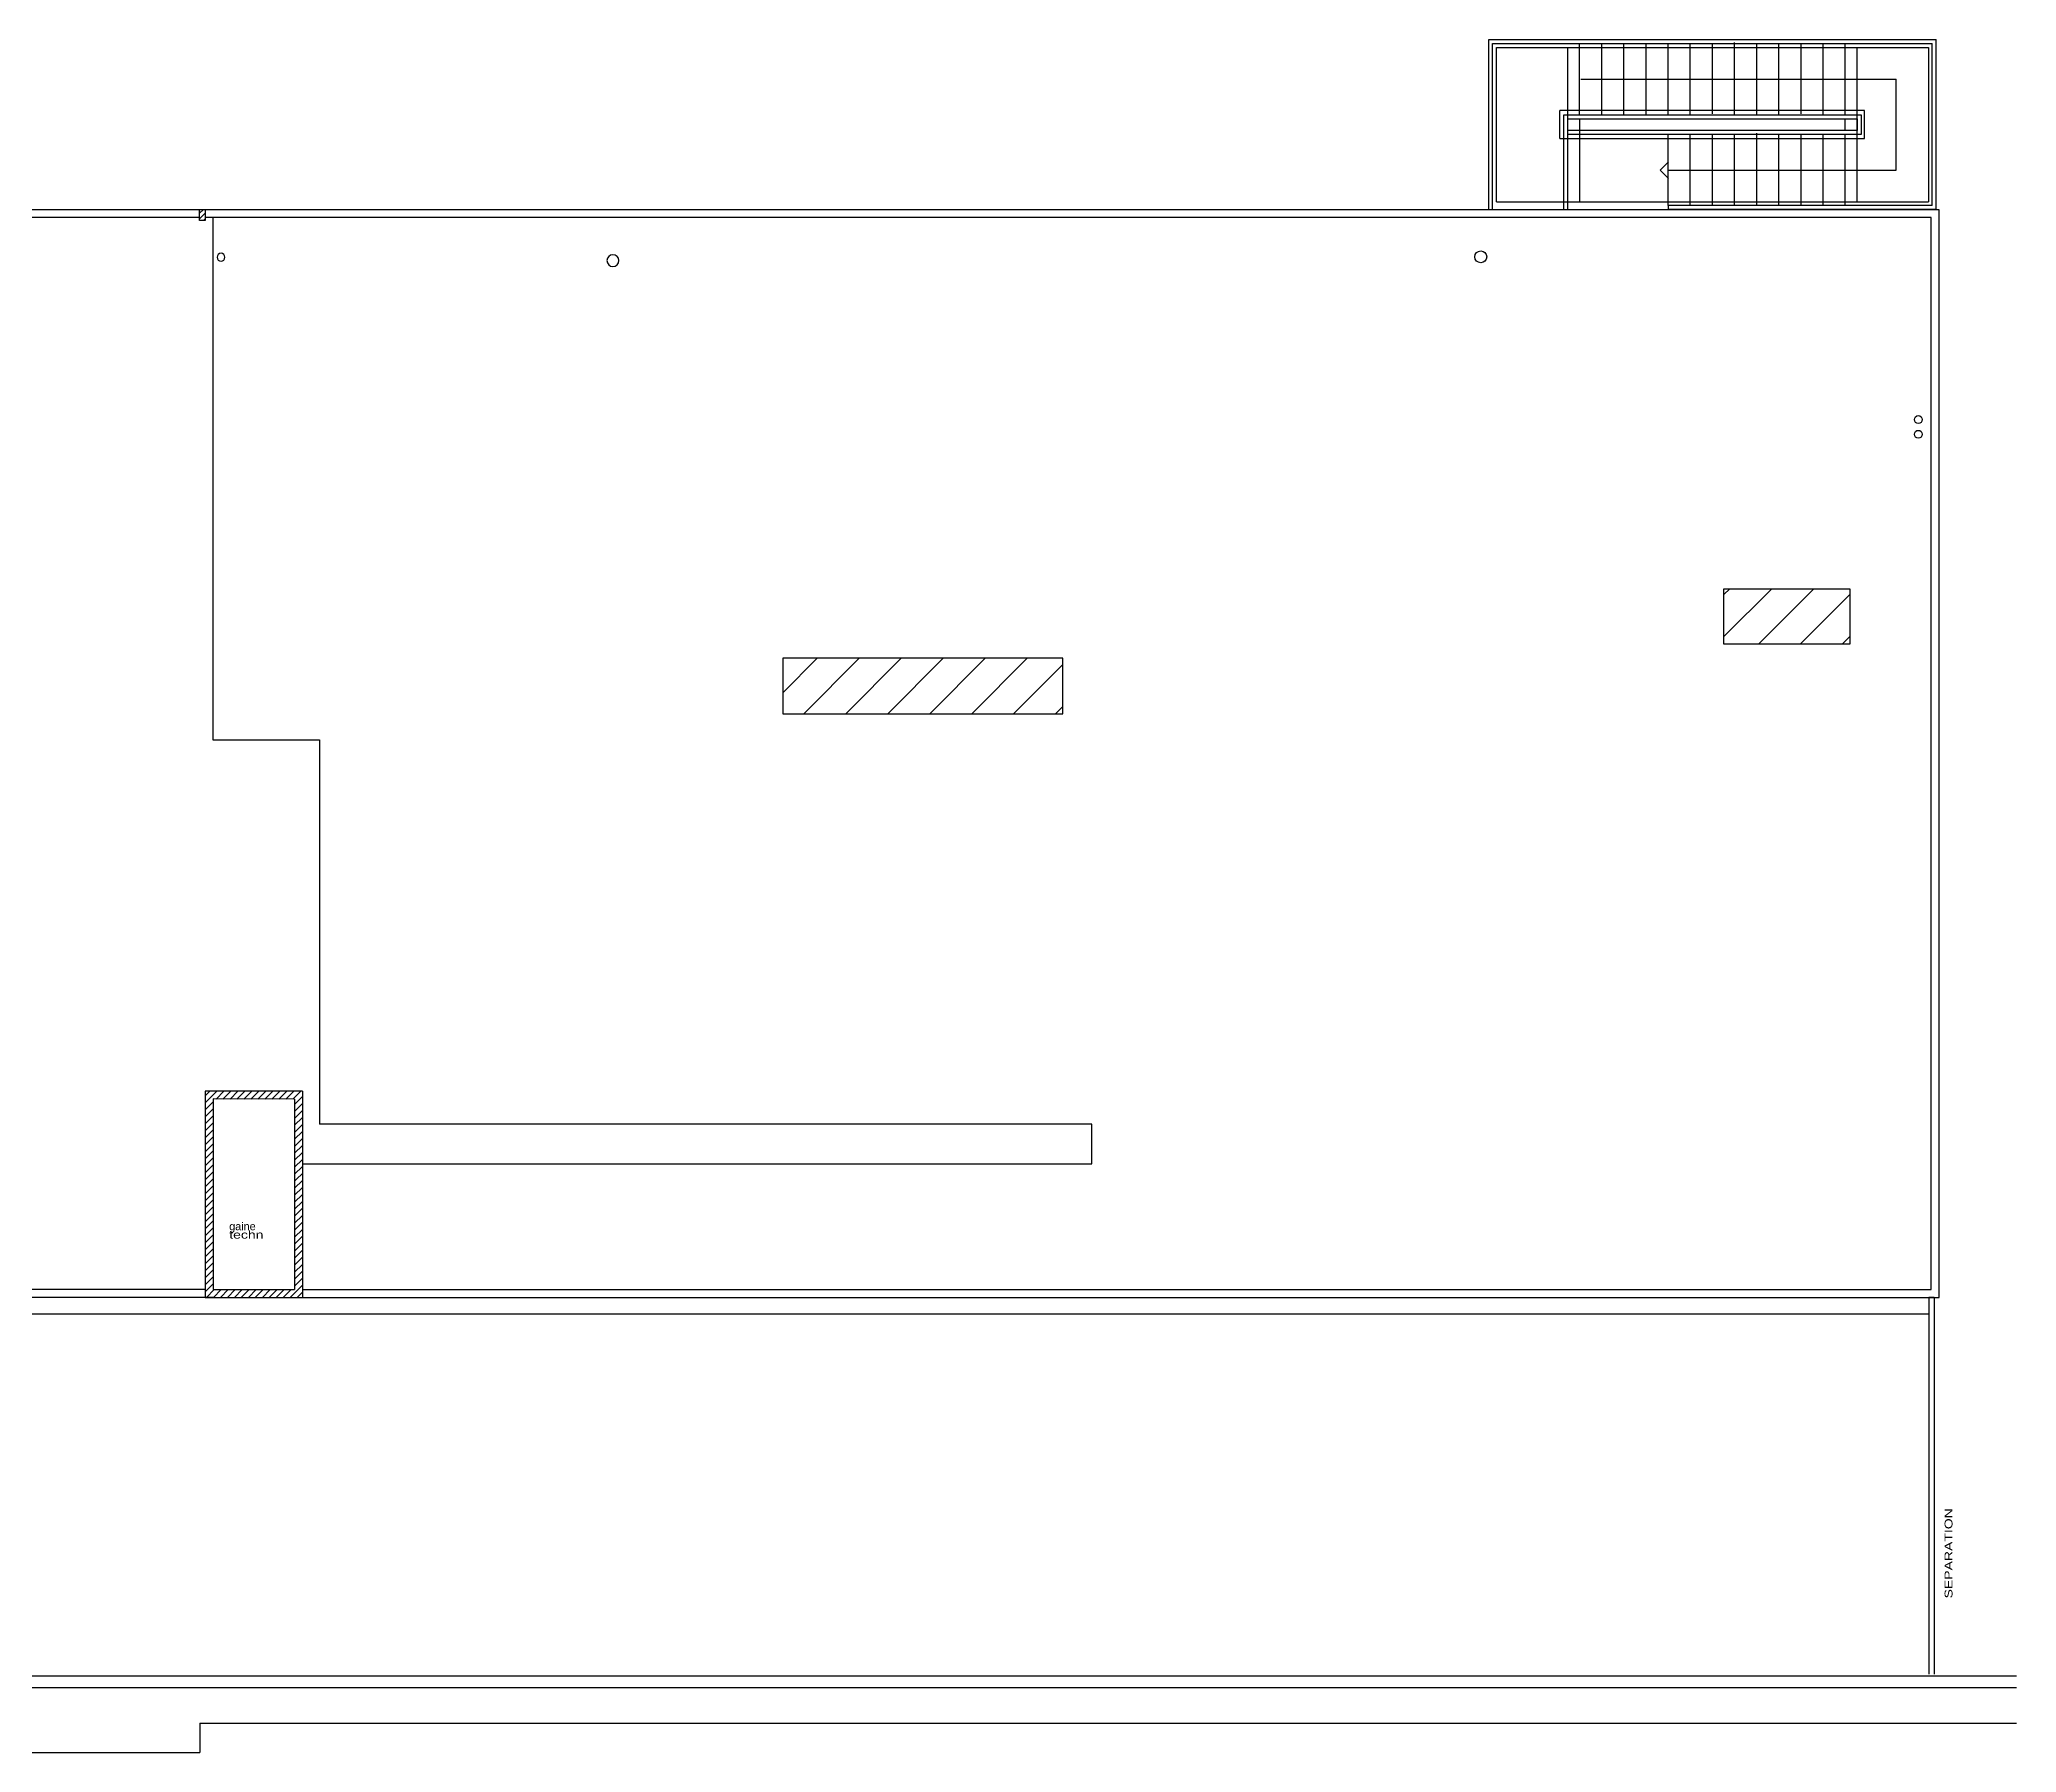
# Model space of a CAD drawing. Extents: x -18.1 to 35.5, y -11.5 to 10.1.
# Drawn here: x 10.48 to 35.48, y -11.54 to 10.1 of the extents above; entities that cross this region are included whole.
import ezdxf

# ---------------------------------------------------------------- set-up
doc = ezdxf.new("R2010")
doc.units = 0
doc.header["$MEASUREMENT"] = 0
doc.linetypes.add('TRAIT_PLEIN', pattern=[0])
doc.layers.get('DEFPOINTS').update_dxf_attribs({"linetype": 'CONTINUOUS'})
for name, color, linetype in [('CLOIS', 2, 'TRAIT_PLEIN'), ('ESCALIERS', 3, 'TRAIT_PLEIN'), ('HACHCLOIS', 2, 'TRAIT_PLEIN'), ('HACHMURS', 7, 'CONTINUOUS'), ('MUR', 7, 'TRAIT_PLEIN'), ('MURS', 7, 'CONTINUOUS'), ('TEXTES', 6, 'TRAIT_PLEIN')]:
    doc.layers.add(name, color=color, linetype=linetype)

msp = doc.modelspace()

# ---------------------------------------------------------------- hatches: boundary and pattern name
at = {"layer": 'HACHMURS'}
h = msp.add_hatch(dxfattribs=at)
h.set_pattern_fill('ANSI31', color=256, scale=3, style=0)
h.set_pattern_definition([(45, (0.05, 0), (-0.265165, 0.265165), [])])
h.paths.add_polyline_path([(31.778, 2.464), (31.778, 3.164), (33.368, 3.164), (33.368, 2.464)])
h = msp.add_hatch(dxfattribs=at)
h.set_pattern_fill('ANSI31', color=256, scale=3, style=0)
h.paths.add_polyline_path([(19.878, 1.584), (23.418, 1.584), (23.418, 2.284), (19.878, 2.284)])

# ---------------------------------------------------------------- linework, layer by layer
at = {"layer": 'CLOIS'}
for p, q in [((12.576, -3.185), (12.576, -5.793)), ((13.806, -3.186), (12.576, -3.185)), ((13.806, -3.186), (13.806, -5.793)), ((12.676, -3.285), (12.676, -5.693)), ((13.706, -3.286), (12.676, -3.285)), ((13.706, -3.286), (13.706, -5.693)), ((12.676, -5.693), (13.706, -5.693)), ((12.576, -5.793), (13.806, -5.793)), ((34.436, -5.794), (34.366, -5.794)), ((34.366, -5.794), (34.366, -10.554)), ((34.436, -5.794), (34.436, -10.554))]:
    msp.add_line(p, q, dxfattribs=at)
at = {"layer": 'DEFPOINTS'}
msp.add_line((33.368, 3.164), (33.368, 2.464), dxfattribs=at)
at = {"layer": 'ESCALIERS'}
for p, q in [((28.803, 10.104), (34.462, 10.104)), ((28.803, 7.956), (28.803, 10.104)), ((28.853, 10.054), (34.412, 10.054)), ((28.853, 7.956), (28.853, 10.054)), ((28.903, 10.004), (34.363, 10.004)), ((28.903, 8.054), (28.903, 10.004)), ((29.805, 8.053), (29.805, 10.004)), ((29.952, 9.154), (29.952, 10.056)), ((30.232, 9.158), (30.232, 10.056)), ((30.512, 9.158), (30.512, 10.056)), ((30.792, 9.152), (30.792, 10.053)), ((31.072, 9.155), (31.072, 10.053)), ((31.352, 9.152), (31.352, 10.053)), ((31.632, 9.164), (31.632, 10.059)), ((31.912, 9.159), (31.912, 10.065)), ((32.192, 9.154), (32.192, 10.054)), ((32.472, 9.148), (32.472, 10.049)), ((32.752, 9.164), (32.752, 10.059)), ((33.032, 9.157), (33.032, 10.059)), ((33.312, 9.154), (33.312, 10.049)), ((33.462, 8.054), (33.462, 10.004)), ((34.363, 10.004), (34.363, 8.054)), ((34.412, 8.006), (34.412, 10.054)), ((34.462, 7.956), (34.462, 10.104)), ((29.968, 9.604), (33.956, 9.604)), ((33.956, 8.454), (33.956, 9.604)), ((33.553, 9.208), (29.703, 9.208)), ((29.703, 8.854), (29.703, 9.208)), ((29.753, 9.154), (33.512, 9.154)), ((29.753, 7.954), (29.753, 9.154)), ((29.803, 9.104), (33.462, 9.104)), ((29.803, 8.954), (29.803, 9.104)), ((29.803, 8.954), (29.803, 9.104)), ((29.803, 9.104), (29.953, 9.104)), ((29.953, 9.104), (29.953, 8.954)), ((33.312, 8.954), (33.312, 9.104)), ((33.312, 9.104), (33.462, 9.104)), ((33.462, 9.104), (33.462, 8.954)), ((33.462, 9.104), (33.462, 8.954)), ((33.512, 9.154), (33.512, 8.904)), ((33.553, 8.854), (33.553, 9.208)), ((29.703, 8.854), (33.554, 8.854)), ((33.462, 8.954), (29.803, 8.954)), ((29.953, 8.954), (29.803, 8.954)), ((33.512, 8.904), (29.803, 8.904)), ((29.803, 7.954), (29.803, 8.904)), ((29.953, 8.954), (29.953, 8.053)), ((31.072, 8.006), (31.072, 8.909)), ((31.352, 8.006), (31.352, 8.904)), ((31.632, 8.013), (31.632, 8.904)), ((31.912, 8.018), (31.912, 8.904)), ((32.192, 8.008), (32.192, 8.919)), ((32.472, 8.008), (32.472, 8.909)), ((32.752, 8.008), (32.752, 8.909)), ((33.032, 8.004), (33.032, 8.905)), ((33.462, 8.954), (33.312, 8.954)), ((33.312, 8.008), (33.312, 8.906)), ((30.971, 8.454), (31.075, 8.559)), ((30.971, 8.454), (31.075, 8.35)), ((31.072, 8.454), (33.956, 8.454)), ((28.903, 8.054), (34.363, 8.054)), ((31.072, 8.006), (31.072, 7.956)), ((34.412, 8.006), (31.072, 8.006)), ((28.803, 7.956), (28.853, 7.956)), ((34.462, 7.956), (31.072, 7.956))]:
    msp.add_line(p, q, dxfattribs=at)
at = {"layer": 'HACHCLOIS'}
for p, q in [((12.576, -3.246), (12.636, -3.185)), ((12.576, -3.334), (12.724, -3.185)), ((12.713, -3.286), (12.813, -3.186)), ((12.801, -3.286), (12.901, -3.186)), ((12.89, -3.286), (12.99, -3.186)), ((12.978, -3.286), (13.078, -3.186)), ((13.066, -3.286), (13.166, -3.186)), ((13.155, -3.286), (13.255, -3.186)), ((13.243, -3.286), (13.343, -3.186)), ((13.331, -3.286), (13.431, -3.186)), ((13.42, -3.286), (13.52, -3.186)), ((13.508, -3.286), (13.608, -3.186)), ((13.597, -3.286), (13.697, -3.186)), ((13.685, -3.286), (13.785, -3.186)), ((12.576, -3.423), (12.676, -3.323)), ((12.576, -3.511), (12.676, -3.411)), ((13.706, -3.353), (13.806, -3.253)), ((13.706, -3.442), (13.806, -3.342)), ((13.706, -3.53), (13.806, -3.43)), ((12.576, -3.599), (12.676, -3.499)), ((12.576, -3.688), (12.676, -3.588)), ((12.576, -3.776), (12.676, -3.676)), ((13.706, -3.618), (13.806, -3.518)), ((13.706, -3.707), (13.806, -3.607)), ((13.706, -3.795), (13.806, -3.695)), ((12.576, -3.865), (12.676, -3.765)), ((12.576, -3.953), (12.676, -3.853)), ((12.576, -4.041), (12.676, -3.941)), ((13.706, -3.884), (13.806, -3.784)), ((13.706, -3.972), (13.806, -3.872)), ((13.706, -4.06), (13.806, -3.96)), ((12.576, -4.13), (12.676, -4.03)), ((12.576, -4.218), (12.676, -4.118)), ((12.583, -4.299), (12.676, -4.207)), ((13.706, -4.149), (13.806, -4.049)), ((13.706, -4.237), (13.806, -4.137)), ((13.732, -4.299), (13.806, -4.226)), ((12.576, -4.306), (12.583, -4.299)), ((12.576, -4.395), (12.672, -4.299)), ((12.576, -4.483), (12.676, -4.383)), ((12.576, -4.572), (12.676, -4.472)), ((12.672, -4.299), (12.676, -4.295)), ((13.706, -4.326), (13.732, -4.299)), ((13.706, -4.414), (13.806, -4.314)), ((13.706, -4.502), (13.806, -4.402)), ((13.706, -4.591), (13.806, -4.491)), ((12.576, -4.66), (12.676, -4.56)), ((12.576, -4.748), (12.676, -4.648)), ((12.576, -4.837), (12.676, -4.737)), ((13.706, -4.679), (13.806, -4.579)), ((13.706, -4.767), (13.806, -4.667)), ((12.576, -4.925), (12.676, -4.825)), ((12.576, -5.014), (12.676, -4.914)), ((13.706, -4.856), (13.806, -4.756)), ((13.706, -4.944), (13.806, -4.844)), ((13.706, -5.033), (13.806, -4.933)), ((12.576, -5.102), (12.676, -5.002)), ((12.576, -5.19), (12.676, -5.09)), ((12.576, -5.279), (12.676, -5.179)), ((13.706, -5.121), (13.806, -5.021)), ((13.706, -5.209), (13.806, -5.109)), ((13.706, -5.298), (13.806, -5.198)), ((12.576, -5.367), (12.676, -5.267)), ((12.576, -5.456), (12.676, -5.356)), ((12.576, -5.544), (12.676, -5.444)), ((13.706, -5.386), (13.806, -5.286)), ((13.706, -5.475), (13.806, -5.375)), ((13.706, -5.563), (13.806, -5.463)), ((12.576, -5.632), (12.676, -5.532)), ((12.576, -5.721), (12.676, -5.621)), ((12.591, -5.793), (12.691, -5.693)), ((12.68, -5.793), (12.78, -5.693)), ((12.768, -5.793), (12.868, -5.693)), ((12.857, -5.793), (12.957, -5.693)), ((12.945, -5.793), (13.045, -5.693)), ((13.033, -5.793), (13.133, -5.693)), ((13.122, -5.793), (13.222, -5.693)), ((13.21, -5.793), (13.31, -5.693)), ((13.299, -5.793), (13.399, -5.693)), ((13.387, -5.793), (13.487, -5.693)), ((13.475, -5.793), (13.575, -5.693)), ((13.564, -5.793), (13.664, -5.693)), ((13.652, -5.793), (13.806, -5.64)), ((13.706, -5.651), (13.806, -5.551)), ((13.74, -5.793), (13.806, -5.728))]:
    msp.add_line(p, q, dxfattribs=at)
at = {"layer": 'MUR'}
for p, q in [((12.506, 7.954), (-17.139, 7.954)), ((12.506, 7.854), (-17.039, 7.854)), ((12.506, 7.909), (12.553, 7.957)), ((12.506, 7.957), (12.576, 7.957)), ((12.506, 7.818), (12.506, 7.957)), ((12.506, 7.854), (12.506, 7.954)), ((12.506, 7.839), (12.576, 7.909)), ((12.576, 7.818), (12.506, 7.818)), ((12.555, 7.818), (12.576, 7.838)), ((12.576, 7.957), (12.576, 7.818)), ((12.576, 7.954), (12.576, 7.854)), ((29.753, 7.954), (12.576, 7.954)), ((34.398, 7.854), (12.576, 7.854)), ((34.498, 7.954), (29.753, 7.954)), ((34.398, -5.693), (34.398, 7.854)), ((34.498, -5.793), (34.498, 7.954)), ((12.576, -5.693), (-0.324, -5.696)), ((12.676, -5.693), (13.706, -5.693)), ((13.806, -5.693), (34.398, -5.693)), ((12.676, -5.793), (-17.139, -5.796)), ((12.676, -5.793), (34.498, -5.793)), ((-17.004, -6), (12.31, -6)), ((12.31, -6), (34.367, -6)), ((-18.135, -10.574), (12.507, -10.574)), ((-18.135, -10.724), (12.576, -10.724)), ((12.507, -10.574), (35.476, -10.574)), ((12.576, -10.724), (35.476, -10.724)), ((12.507, -11.174), (35.476, -11.174)), ((12.507, -11.174), (12.507, -11.544)), ((29.861, -11.174), (33.484, -11.174)), ((-0.654, -11.544), (12.507, -11.544))]:
    msp.add_line(p, q, dxfattribs=at)
for centre, major_axis, start_param, end_param in [((12.776, 7.353), (-0.0354, 0.0354), -0.785398, 5.497787), ((17.731, 7.31), (-0.053, 0.053), -0.785398, 5.497787), ((28.703, 7.358), (-0.053, 0.053), -0.785398, 5.497787), ((34.235, 5.301), (0.0354, 0.0354), 0.785398, 7.068583), ((34.235, 5.115), (0.0354, 0.0354), 0.785398, 7.068583)]:
    msp.add_ellipse(centre, major_axis=major_axis, ratio=1, start_param=start_param, end_param=end_param, dxfattribs=at)
at = {"layer": 'MURS'}
for p, q in [((12.671, 7.854), (12.671, 1.254)), ((31.778, 2.464), (31.778, 3.164)), ((31.778, 3.164), (33.368, 3.164)), ((23.418, 2.284), (19.878, 2.284)), ((19.878, 2.284), (19.878, 1.584)), ((23.418, 1.584), (23.418, 2.284)), ((33.368, 2.464), (31.778, 2.464)), ((19.878, 1.584), (23.418, 1.584)), ((12.671, 1.254), (14.021, 1.254)), ((14.021, 1.254), (14.021, -3.603)), ((23.786, -3.603), (14.021, -3.603)), ((23.786, -4.103), (23.786, -3.603)), ((13.806, -4.103), (23.786, -4.103))]:
    msp.add_line(p, q, dxfattribs=at)

# ---------------------------------------------------------------- texts
at = {"layer": 'TEXTES'}
for s, width, p in [('techn', 1.322, (12.88, -5.05)), ('gaine                 ', 1.021545, (12.88, -4.944))]:
    msp.add_text(s, height=0.1, dxfattribs=dict(at, width=width)).set_placement(p)
at = {"layer": 'TEXTES', "width": 1.322}
msp.add_text('SEPARATION', height=0.1, rotation=90, dxfattribs=at).set_placement((34.667, -9.597))

doc.saveas('drawing.dxf')
